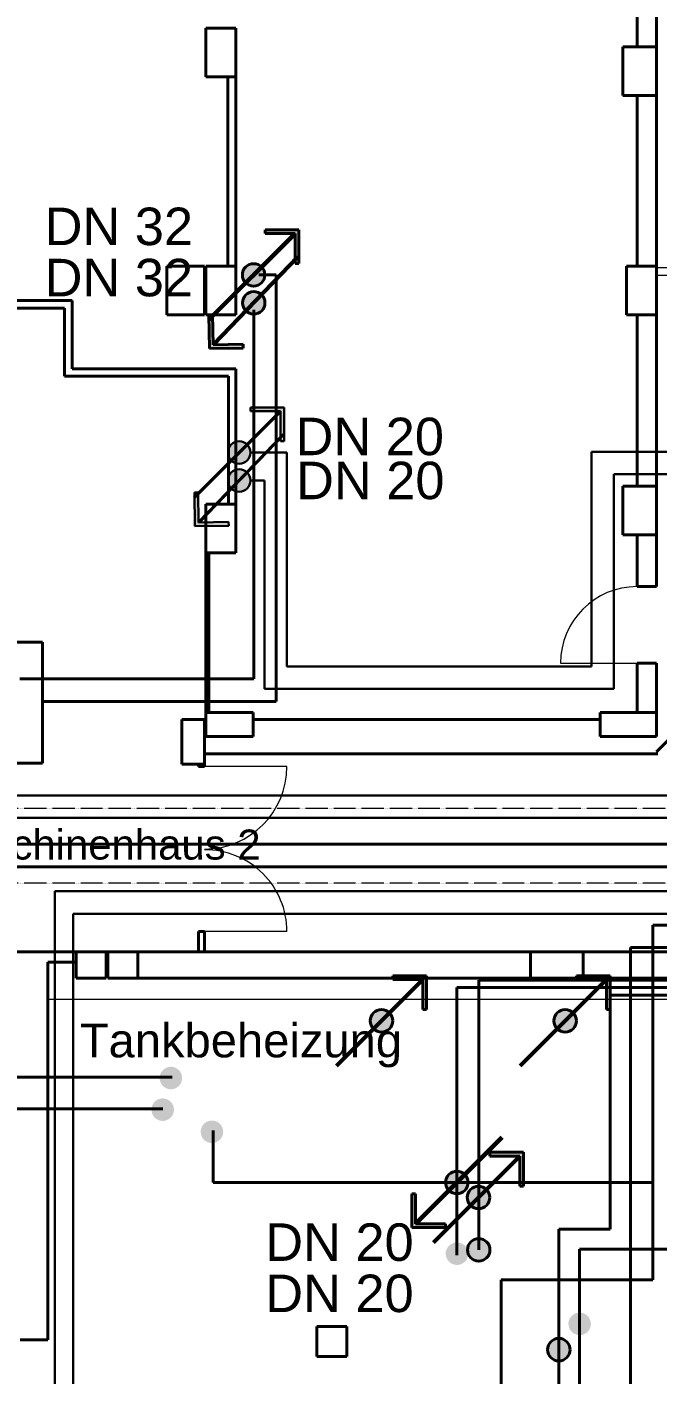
# Model space of a CAD drawing. Header units: millimetres. Extents: x 10546 to 220412, y -33380 to 110888.
# Drawn here: x 157944 to 166350, y 64345 to 82312 of the extents above; entities that cross this region are included whole.
import ezdxf

# ---------------------------------------------------------------- set-up
doc = ezdxf.new("R2010")
doc.units = ezdxf.units.MM
doc.linetypes.add('ACAD_ISO03W100', pattern=[30, 12, -18])
for name, color, linetype, lineweight in [('A03_Türen', 253, 'Continuous', 20), ('A0_Grundriß', 7, 'Continuous', 40), ('A0_Grundriß_Versorgungskanal', 253, 'Continuous', 20), ('Heiz Wasser +35 Prozess R', 30, 'Continuous', 40), ('Heiz Wasser +45 Prozess V', 1, 'Continuous', 40), ('Heiz Wasser +50 -Heizkörper Rücklauff', 241, 'Continuous', 30), ('Heiz Wasser +60 -Heizkörper Vorlauf', 6, 'Continuous', 30), ('Heiz Wasser +70 Klima R (luftung)', 242, 'Continuous', 40), ('Heiz Wasser +70 Prozess R', 242, 'Continuous', 40), ('Heiz Wasser +90 Klima V (luftung)', 22, 'Continuous', 40)]:
    doc.layers.add(name, color=color, linetype=linetype, lineweight=lineweight)
doc.styles.get("Standard").update_dxf_attribs({"font": 'arial.ttf'})

msp = doc.modelspace()

# ---------------------------------------------------------------- hatches: boundary and pattern name
at = {"layer": 'Heiz Wasser +35 Prozess R'}
h = msp.add_hatch(color=256, dxfattribs=at)
h.dxf.hatch_style = 1
h.paths.add_polyline_path([(160868, 78893, -0.023583), (160858, 78903), (160362, 78408), (160372, 78398)])
h.paths.add_polyline_path([(161520, 79555), (161520, 79155), (161570, 79155), (161570, 79605), (161120, 79605), (161120, 79555)])
h.paths.add_polyline_path([(161510, 79555), (161069, 79115, -0.023583), (161079, 79105), (161520, 79545), (161520, 79555)])
h = msp.add_hatch(color=256, dxfattribs=at)
h.dxf.hatch_style = 1
h.paths.add_polyline_path([(161118, 79004, 0.198912), (161075, 79110), (160862, 78898, 0.668179)])
h.paths.add_polyline_path([(161075, 79110, 0.668179), (160818, 79004, 0.198912), (160862, 78898)])
h = msp.add_hatch(color=256, dxfattribs=at)
h.dxf.hatch_style = 1
h.paths.add_polyline_path([(162574, 68944, -0.023583), (162564, 68954), (162068, 68459), (162078, 68449)])
h.paths.add_polyline_path([(163226, 69606), (163226, 69206), (163276, 69206), (163276, 69656), (162826, 69656), (162826, 69606)])
h.paths.add_polyline_path([(163216, 69606), (162775, 69166, -0.023583), (162785, 69156), (163226, 69596), (163226, 69606)])
h = msp.add_hatch(color=256, dxfattribs=at)
h.dxf.hatch_style = 1
h.paths.add_polyline_path([(165022, 68944, -0.023583), (165012, 68954), (164517, 68459), (164527, 68449)])
h.paths.add_polyline_path([(165674, 69606), (165674, 69206), (165724, 69206), (165724, 69656), (165274, 69656), (165274, 69606)])
h.paths.add_polyline_path([(165664, 69606), (165224, 69166, -0.023583), (165234, 69156), (165674, 69596), (165674, 69606)])
h = msp.add_hatch(color=256, dxfattribs=at)
h.dxf.hatch_style = 1
h.paths.add_polyline_path([(162824, 69055, 0.198912), (162781, 69161), (162568, 68949, 0.668179)])
h.paths.add_polyline_path([(162781, 69161, 0.668179), (162524, 69055, 0.198912), (162568, 68949)])
h = msp.add_hatch(color=256, dxfattribs=at)
h.dxf.hatch_style = 1
h.paths.add_polyline_path([(165273, 69055, 0.198912), (165229, 69161), (165017, 68949, 0.668179)])
h.paths.add_polyline_path([(165229, 69161, 0.668179), (164973, 69055, 0.198912), (165017, 68949)])
h = msp.add_hatch(color=256, dxfattribs=at)
h.dxf.hatch_style = 1
h.paths.add_polyline_path([(159714, 68293, 0.198912), (159758, 68187), (159970, 68399, 0.668179)])
h.paths.add_polyline_path([(159758, 68187, 0.668179), (160014, 68293, 0.198912), (159970, 68399)])
h = msp.add_hatch(color=256, dxfattribs=at)
h.dxf.hatch_style = 1
h.paths.add_polyline_path([(163866, 66590, -0.023583), (163856, 66600), (163361, 66105), (163371, 66095)])
h.paths.add_polyline_path([(164518, 67252), (164518, 66852), (164568, 66852), (164568, 67302), (164118, 67302), (164118, 67252)])
h.paths.add_polyline_path([(164508, 67252), (164068, 66812, -0.023583), (164078, 66802), (164518, 67242), (164518, 67252)])
h = msp.add_hatch(color=256, dxfattribs=at)
h.dxf.hatch_style = 1
h.paths.add_polyline_path([(164117, 66701, 0.198912), (164073, 66807), (163861, 66595, 0.668179)])
h.paths.add_polyline_path([(164073, 66807, 0.668179), (163817, 66701, 0.198912), (163861, 66595)])
h = msp.add_hatch(color=256, dxfattribs=at)
h.dxf.hatch_style = 1
h.paths.add_polyline_path([(163820, 66000, 0.198912), (163864, 65894), (164076, 66106, 0.668179)])
h.paths.add_polyline_path([(163864, 65894, 0.668179), (164120, 66000, 0.198912), (164076, 66106)])
h = msp.add_hatch(color=256, dxfattribs=at)
h.dxf.hatch_style = 1
h.paths.add_polyline_path([(164889, 64670, 0.198912), (164933, 64564), (165145, 64776, 0.668179)])
h.paths.add_polyline_path([(164933, 64564, 0.668179), (165189, 64670, 0.198912), (165145, 64776)])
at = {"layer": 'Heiz Wasser +45 Prozess V'}
h = msp.add_hatch(color=256, dxfattribs=at)
h.dxf.hatch_style = 1
h.paths.add_polyline_path([(161068, 78745, -0.023583), (161078, 78735), (161564, 79239), (161554, 79249)])
h.paths.add_polyline_path([(160427, 78072), (160420, 78472), (160370, 78471), (160378, 78021), (160828, 78029), (160827, 78079)])
h.paths.add_polyline_path([(160437, 78072), (160870, 78520, -0.023583), (160859, 78530), (160427, 78082), (160427, 78072)])
h = msp.add_hatch(color=256, dxfattribs=at)
h.dxf.hatch_style = 1
h.paths.add_polyline_path([(160819, 78630, 0.198912), (160864, 78525), (161073, 78740, 0.668179)])
h.paths.add_polyline_path([(160864, 78525, 0.668179), (161118, 78635, 0.198912), (161073, 78740)])
h = msp.add_hatch(color=256, dxfattribs=at)
h.dxf.hatch_style = 1
h.paths.add_polyline_path([(159605, 67871, 0.198912), (159649, 67765), (159861, 67977, 0.668179)])
h.paths.add_polyline_path([(159649, 67765, 0.668179), (159905, 67871, 0.198912), (159861, 67977)])
h = msp.add_hatch(color=256, dxfattribs=at)
h.dxf.hatch_style = 1
h.paths.add_polyline_path([(160262, 67576, 0.198912), (160305, 67470), (160518, 67682, 0.668179)])
h.paths.add_polyline_path([(160305, 67470, 0.668179), (160562, 67576, 0.198912), (160518, 67682)])
h = msp.add_hatch(color=256, dxfattribs=at)
h.dxf.hatch_style = 1
h.paths.add_polyline_path([(163781, 67012, -0.023583), (163791, 67002), (164286, 67497), (164276, 67507)])
h.paths.add_polyline_path([(163129, 66350), (163129, 66750), (163079, 66750), (163079, 66300), (163529, 66300), (163529, 66350)])
h.paths.add_polyline_path([(163139, 66350), (163579, 66790, -0.023583), (163569, 66800), (163129, 66360), (163129, 66350)])
h = msp.add_hatch(color=256, dxfattribs=at)
h.dxf.hatch_style = 1
h.paths.add_polyline_path([(163530, 66901, 0.198912), (163574, 66795), (163786, 67007, 0.668179)])
h.paths.add_polyline_path([(163574, 66795, 0.668179), (163830, 66901, 0.198912), (163786, 67007)])
h = msp.add_hatch(color=256, dxfattribs=at)
h.dxf.hatch_style = 1
h.paths.add_polyline_path([(163530, 65950, 0.198912), (163574, 65844), (163786, 66056, 0.668179)])
h.paths.add_polyline_path([(163574, 65844, 0.668179), (163830, 65950, 0.198912), (163786, 66056)])
h = msp.add_hatch(color=256, dxfattribs=at)
h.dxf.hatch_style = 1
h.paths.add_polyline_path([(165167, 65014, 0.198912), (165211, 64908), (165423, 65120, 0.668179)])
h.paths.add_polyline_path([(165211, 64908, 0.668179), (165467, 65014, 0.198912), (165423, 65120)])
at = {"layer": 'Heiz Wasser +50 -Heizkörper Rücklauff'}
h = msp.add_hatch(color=256, dxfattribs=at)
h.dxf.hatch_style = 1
h.paths.add_polyline_path([(160875, 76376, -0.023583), (160885, 76366), (161371, 76870), (161361, 76880)])
h.paths.add_polyline_path([(160234, 75703), (160227, 76103), (160177, 76102), (160185, 75652), (160635, 75660), (160634, 75710)])
h.paths.add_polyline_path([(160244, 75703), (160677, 76151, -0.023583), (160666, 76161), (160234, 75713), (160234, 75703)])
h = msp.add_hatch(color=256, dxfattribs=at)
h.dxf.hatch_style = 1
h.paths.add_polyline_path([(160626, 76261, 0.198912), (160671, 76156), (160880, 76371, 0.668179)])
h.paths.add_polyline_path([(160671, 76156, 0.668179), (160926, 76266, 0.198912), (160880, 76371)])
at = {"layer": 'Heiz Wasser +60 -Heizkörper Vorlauf'}
h = msp.add_hatch(color=256, dxfattribs=at)
h.dxf.hatch_style = 1
h.paths.add_polyline_path([(160675, 76524, -0.023583), (160665, 76534), (160169, 76039), (160179, 76029)])
h.paths.add_polyline_path([(161327, 77186), (161327, 76786), (161377, 76786), (161377, 77236), (160927, 77236), (160927, 77186)])
h.paths.add_polyline_path([(161317, 77186), (160876, 76746, -0.023583), (160886, 76736), (161327, 77176), (161327, 77186)])
h = msp.add_hatch(color=256, dxfattribs=at)
h.dxf.hatch_style = 1
h.paths.add_polyline_path([(160926, 76635, 0.198912), (160882, 76741), (160669, 76529, 0.668179)])
h.paths.add_polyline_path([(160882, 76741, 0.668179), (160626, 76635, 0.198912), (160669, 76529)])
at = {"layer": 'Heiz Wasser +70 Prozess R'}
h = msp.add_hatch(color=256, dxfattribs=at)
h.dxf.hatch_style = 1
h.paths.add_polyline_path([(166845, 73127, -0.023583), (166835, 73137), (166340, 72642), (166350, 72632)])
h.paths.add_polyline_path([(167497, 73789), (167497, 73389), (167547, 73389), (167547, 73839), (167097, 73839), (167097, 73789)])
h.paths.add_polyline_path([(167487, 73789), (167047, 73349, -0.023583), (167057, 73339), (167497, 73779), (167497, 73789)])

# ---------------------------------------------------------------- linework, layer by layer
at = {"layer": 'A03_Türen'}
for p, q in [((165062, 73827), (166342, 73827)), ((161412, 72447), (160232, 72447)), ((161412, 70247), (160232, 70247))]:
    msp.add_line(p, q, dxfattribs=at)
for centre, radius, start, end in [((166082, 73827), 1020, 90, 180), ((160312, 72447), 1100, 270, 0), ((160322, 70247), 1090, 0, 90.5209)]:
    msp.add_arc(centre, radius, start, end, dxfattribs=at)
at = {"layer": 'A0_Grundriß'}
for p, q in [((166342, 74847), (166342, 90277)), ((166082, 82047), (166082, 84447)), ((160732, 82297), (160332, 82297)), ((160332, 82297), (160332, 81647)), ((160732, 81647), (160732, 82297)), ((166342, 82047), (165892, 82047)), ((165892, 82047), (165892, 81397)), ((166342, 81397), (166342, 82047)), ((160332, 81647), (160732, 81647)), ((160622, 79122), (160622, 81647)), ((160732, 79122), (160732, 81647)), ((165892, 81397), (166342, 81397)), ((166082, 79122), (166082, 81397)), ((160312, 79122), (159812, 79122)), ((159812, 79122), (159812, 78472)), ((160312, 78472), (160312, 79122)), ((160732, 79122), (160332, 79122)), ((160332, 79122), (160332, 78472)), ((160732, 78472), (160732, 79122)), ((166342, 79122), (165942, 79122)), ((165942, 79122), (165942, 78472)), ((166342, 78472), (166342, 79122)), ((153387, 78662), (158547, 78662)), ((153387, 78562), (158447, 78562)), ((158447, 77652), (158447, 78562)), ((158547, 77752), (158547, 78662)), ((159812, 78472), (160312, 78472)), ((160332, 78472), (160732, 78472)), ((165942, 78472), (166342, 78472)), ((166082, 76187), (166082, 78472)), ((158447, 77652), (160632, 77652)), ((158547, 77752), (160732, 77752)), ((160632, 77652), (160632, 75947)), ((160732, 77752), (160732, 75947)), ((166342, 76187), (165892, 76187)), ((165892, 76187), (165892, 75537)), ((166342, 75537), (166342, 76187)), ((160732, 75947), (160332, 75947)), ((160332, 75947), (160332, 75297)), ((160732, 75297), (160732, 75947)), ((165892, 75537), (166342, 75537)), ((166082, 74847), (166082, 75537)), ((160332, 75297), (160332, 73167)), ((160332, 75297), (160732, 75297)), ((160372, 75297), (160372, 73167)), ((166082, 74847), (166342, 74847)), ((166082, 73167), (166082, 73827)), ((166082, 73827), (166342, 73827)), ((166342, 73167), (166342, 73827)), ((160962, 73167), (160332, 73167)), ((160332, 73167), (160332, 72847)), ((160962, 72847), (160962, 73167)), ((166342, 73167), (165592, 73167)), ((165592, 73167), (165592, 72847)), ((166342, 72847), (166342, 73167)), ((160312, 73077), (160012, 73077)), ((160012, 73077), (160012, 72477)), ((160312, 72477), (160312, 73077)), ((160962, 73077), (165592, 73077)), ((160332, 72847), (160962, 72847)), ((165592, 72847), (166342, 72847)), ((166362, 72617), (160312, 72617)), ((160012, 72477), (160312, 72477)), ((160232, 72447), (160232, 72477)), ((160232, 72447), (160312, 72447)), ((160312, 72447), (160312, 72477)), ((160232, 69977), (160232, 70247)), ((160232, 70247), (160312, 70247)), ((160312, 69977), (160312, 70247)), ((176662, 69977), (156762, 69977)), ((159002, 69977), (158602, 69977)), ((158602, 69977), (158602, 69627)), ((159002, 69627), (159002, 69977)), ((159422, 69977), (159022, 69977)), ((159022, 69977), (159022, 69627)), ((159422, 69627), (159422, 69977)), ((165362, 69977), (164662, 69977)), ((164662, 69977), (164662, 69627)), ((165362, 69627), (165362, 69977)), ((158602, 69837), (158222, 69837)), ((158222, 64799), (158222, 69837)), ((158602, 69627), (159002, 69627)), ((159022, 69627), (159422, 69627)), ((159422, 69627), (176662, 69627)), ((164662, 69627), (165362, 69627)), ((162212, 64977), (161812, 64977)), ((161812, 64977), (161812, 64577)), ((162212, 64577), (162212, 64977)), ((157852, 64799), (158222, 64799)), ((161812, 64577), (162212, 64577))]:
    msp.add_line(p, q, dxfattribs=at)
at = {"layer": 'A0_Grundriß', "color": 253, "lineweight": 15}
for p, q in [((172262, 79097), (166342, 79097)), ((172362, 78997), (166342, 78997)), ((158222, 69347), (175912, 69347))]:
    msp.add_line(p, q, dxfattribs=at)
at = {"layer": 'A0_Grundriß_Versorgungskanal', "linetype": 'ACAD_ISO03W100', "ltscale": 0.3}
for p, q in [((183667, 71890), (133228, 71890)), ((183667, 70890), (133045, 70890))]:
    msp.add_line(p, q, dxfattribs=at)
at = {"layer": 'Heiz Wasser +35 Prozess R'}
for p, q in [((161570, 79605), (161120, 79605)), ((161120, 79555), (161120, 79605)), ((161570, 79605), (161570, 79155)), ((161510, 79555), (160362, 78408)), ((161520, 79545), (160372, 78398)), ((161120, 79555), (161520, 79555)), ((161520, 79155), (161520, 79555)), ((161570, 79155), (161520, 79155)), ((161038, 79004), (161270, 79004)), ((161270, 79004), (161270, 73317)), ((155271, 74107), (158151, 74107)), ((158151, 72491), (158151, 74107)), ((158151, 73317), (161270, 73317)), ((157447, 72491), (158151, 72491)), ((166585, 70033), (165994, 70033)), ((165994, 34983), (165994, 70033)), ((163216, 69606), (162068, 68459)), ((163226, 69596), (162078, 68449)), ((163276, 69656), (162826, 69656)), ((162826, 69606), (162826, 69656)), ((162826, 69606), (163226, 69606)), ((163226, 69206), (163226, 69606)), ((163276, 69656), (163276, 69206)), ((176570, 69600), (163970, 69600)), ((163970, 69600), (163970, 66000)), ((165664, 69606), (164517, 68459)), ((165674, 69596), (164527, 68449)), ((165724, 69656), (165274, 69656)), ((165274, 69606), (165274, 69656)), ((165274, 69606), (165674, 69606)), ((165674, 69206), (165674, 69606)), ((165724, 69656), (165724, 69206)), ((169244, 69400), (165726, 69400)), ((165726, 69400), (165726, 66275)), ((163276, 69206), (163226, 69206)), ((165724, 69206), (165674, 69206)), ((157699, 68305), (159880, 68305)), ((164508, 67252), (163361, 66105)), ((164518, 67242), (163371, 66095)), ((164568, 67302), (164118, 67302)), ((164118, 67252), (164118, 67302)), ((164118, 67252), (164518, 67252)), ((164518, 66852), (164518, 67252)), ((164568, 67302), (164568, 66852)), ((164568, 66852), (164518, 66852)), ((165726, 66275), (165039, 66275)), ((165039, 66275), (165039, 63064))]:
    msp.add_line(p, q, dxfattribs=at)
for centre in [(160968, 79004), (162674, 69055), (165123, 69055), (163967, 66701), (163970, 66000), (165039, 64670)]:
    msp.add_circle(centre, 150, dxfattribs=at)
at = {"layer": 'Heiz Wasser +45 Prozess V'}
for p, q in [((160427, 78082), (161554, 79249)), ((160437, 78072), (161564, 79239)), ((160970, 78540), (160970, 73617)), ((160370, 78471), (160420, 78472)), ((160378, 78021), (160370, 78471)), ((160420, 78472), (160427, 78072)), ((160378, 78021), (160828, 78029)), ((160827, 78079), (160427, 78072)), ((160827, 78079), (160828, 78029)), ((157851, 73617), (160970, 73617)), ((166885, 70333), (166294, 70333)), ((166294, 65600), (166294, 70333)), ((176288, 69500), (163680, 69500)), ((163680, 69500), (163680, 65930)), ((159758, 67881), (157399, 67881)), ((160430, 66901), (160430, 67595)), ((163129, 66360), (164276, 67507)), ((163139, 66350), (164286, 67497)), ((166294, 66901), (160430, 66901)), ((163079, 66300), (163079, 66750)), ((163079, 66750), (163129, 66750)), ((163129, 66750), (163129, 66350)), ((163079, 66300), (163529, 66300)), ((163529, 66350), (163129, 66350)), ((163529, 66350), (163529, 66300)), ((166517, 66012), (165317, 66012)), ((165317, 66012), (165317, 63107)), ((166294, 65600), (164270, 65600)), ((164270, 65600), (164270, 58520))]:
    msp.add_line(p, q, dxfattribs=at)
for centre in [(160969, 78632), (163680, 66901)]:
    msp.add_circle(centre, 150, dxfattribs=at)
at = {"layer": 'Heiz Wasser +50 -Heizkörper Rücklauff'}
for p, q in [((160234, 75713), (161361, 76880)), ((160244, 75703), (161371, 76870)), ((160926, 76263), (161111, 76263)), ((161111, 76263), (161111, 73482)), ((165773, 76346), (165773, 73482)), ((165773, 76346), (174710, 76346)), ((160177, 76102), (160227, 76103)), ((160185, 75652), (160177, 76102)), ((160227, 76103), (160234, 75703)), ((160185, 75652), (160635, 75660)), ((160634, 75710), (160234, 75703)), ((160634, 75710), (160635, 75660)), ((161111, 73482), (165773, 73482)), ((137187, 72063), (174403, 72063)), ((158318, 29113), (158318, 70784)), ((158318, 70784), (175639, 70784))]:
    msp.add_line(p, q, dxfattribs=at)
msp.add_circle((160776, 76263), 150, dxfattribs=at)
at = {"layer": 'Heiz Wasser +60 -Heizkörper Vorlauf'}
for p, q in [((161317, 77186), (160169, 76039)), ((161327, 77176), (160179, 76029)), ((161377, 77236), (160927, 77236)), ((160927, 77186), (160927, 77236)), ((160927, 77186), (161327, 77186)), ((161327, 76786), (161327, 77186)), ((161377, 77236), (161377, 76786)), ((161377, 76786), (161327, 76786)), ((160926, 76635), (161411, 76635)), ((161411, 73782), (161411, 76635)), ((168782, 76646), (165473, 76646)), ((165473, 76646), (165473, 73782)), ((165473, 73782), (161411, 73782)), ((136887, 71763), (171227, 71763)), ((158559, 70484), (175639, 70484)), ((158559, 29413), (158559, 70484))]:
    msp.add_line(p, q, dxfattribs=at)
msp.add_circle((160776, 76635), 150, dxfattribs=at)
at = {"layer": 'Heiz Wasser +70 Klima R (luftung)'}
msp.add_line((142731, 71411), (175636, 71411), dxfattribs=at)
at = {"layer": 'Heiz Wasser +70 Prozess R'}
for p, q in [((167487, 73789), (166340, 72642)), ((166340, 72642), (166350, 72632))]:
    msp.add_line(p, q, dxfattribs=at)
at = {"layer": 'Heiz Wasser +90 Klima V (luftung)'}
msp.add_line((142431, 71111), (173952, 71111), dxfattribs=at)

# ---------------------------------------------------------------- texts
at = {"layer": 'A0_Grundriß_Versorgungskanal'}
msp.add_text('Bodenkanal zum Maschinenhaus 2', height=400, dxfattribs=at).set_placement((152364, 71207))
at = {"layer": 'Heiz Wasser +35 Prozess R'}
for s, p in [('DN 32', (158180, 79402)), ('DN 20', (161123, 65171))]:
    msp.add_text(s, height=500, dxfattribs=at).set_placement(p)
at = {"layer": 'Heiz Wasser +45 Prozess V'}
for s, height, p in [('DN 32', 500, (158180, 78719)), ('Tankbeheizung', 450, (158649, 68569)), ('DN 20', 500, (161123, 65854))]:
    msp.add_text(s, height=height, dxfattribs=at).set_placement(p)
at = {"layer": 'Heiz Wasser +50 -Heizkörper Rücklauff'}
msp.add_text('DN 20', height=500, dxfattribs=at).set_placement((161534, 76013))
at = {"layer": 'Heiz Wasser +60 -Heizkörper Vorlauf'}
msp.add_text('DN 20', height=500, dxfattribs=at).set_placement((161527, 76600))

doc.saveas('drawing.dxf')
